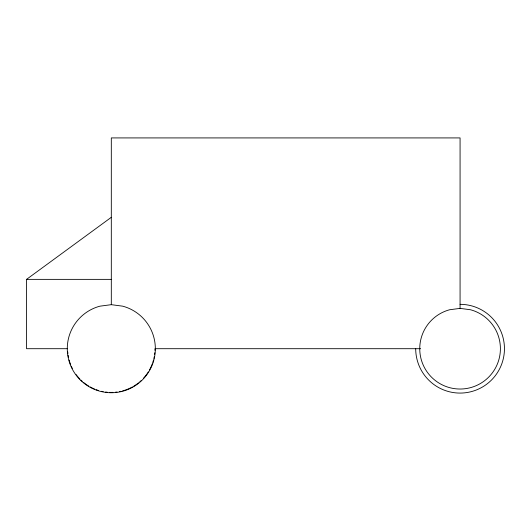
<?xml version="1.0" encoding="UTF-8"?>
<svg xmlns="http://www.w3.org/2000/svg" width="531" height="531" viewBox="0 0 531 531"><rect width="100%" height="100%" fill="white"/><g stroke="black" fill="none" stroke-linecap="round" stroke-linejoin="round"><path stroke-width="0.8" d="M67.629 348.701L26.55 348.701L26.55 279.366L111.311 217.312M111.311 304.675L99.914 306.175A44.027 44.027 0 0 0 75.243 373.957A44.027 44.027 0 0 0 147.379 373.957A44.027 44.027 0 0 0 122.707 306.175L111.311 304.675L111.311 137.921L460.072 137.921L460.072 308.378L470.512 309.752A40.323 40.323 0 0 1 493.107 371.833A40.323 40.323 0 0 1 427.043 371.833A40.323 40.323 0 0 1 449.638 309.752L460.072 308.378M26.55 279.366L111.311 279.366M420.632 348.701L154.992 348.701A43.681 43.681 0 0 1 154.966 350.327M154.806 352.776A43.681 43.681 0 0 1 154.621 354.403M154.229 356.839A43.681 43.681 0 0 1 153.897 358.438M153.505 360.011A43.681 43.681 0 0 1 152.809 362.348M152.271 363.894A43.681 43.681 0 0 1 149.536 369.841M148.302 371.932A43.681 43.681 0 0 1 143.324 378.424M141.034 380.72A43.681 43.681 0 0 1 139.812 381.809M138.551 382.851A43.681 43.681 0 0 1 133.852 386.123M132.445 386.933A43.681 43.681 0 0 1 122.615 390.896M121.041 391.287A43.681 43.681 0 0 1 119.442 391.619M117.012 392.011A43.681 43.681 0 0 1 115.38 392.197M112.93 392.356A43.681 43.681 0 0 1 109.691 392.356M107.242 392.197A43.681 43.681 0 0 1 105.609 392.011M103.18 391.619A43.681 43.681 0 0 1 101.58 391.287M98.447 390.451A43.681 43.681 0 0 1 96.124 389.661M94.598 389.064A43.681 43.681 0 0 1 90.177 386.933M88.77 386.123A43.681 43.681 0 0 1 83.433 382.333M82.192 381.265A43.681 43.681 0 0 1 81.004 380.156M79.856 379.015A43.681 43.681 0 0 1 76.165 374.64M72.322 368.401A43.681 43.681 0 0 1 71.273 366.178M70.65 364.658A43.681 43.681 0 0 1 69.116 360.011M68.552 357.635A43.681 43.681 0 0 1 68.121 355.219M67.902 353.593A43.681 43.681 0 0 1 67.749 351.96M460.072 304.329A44.378 44.378 0 0 1 504.45 348.701A44.378 44.378 0 0 1 460.072 393.079A44.378 44.378 0 0 1 415.7 348.701"/></g></svg>
